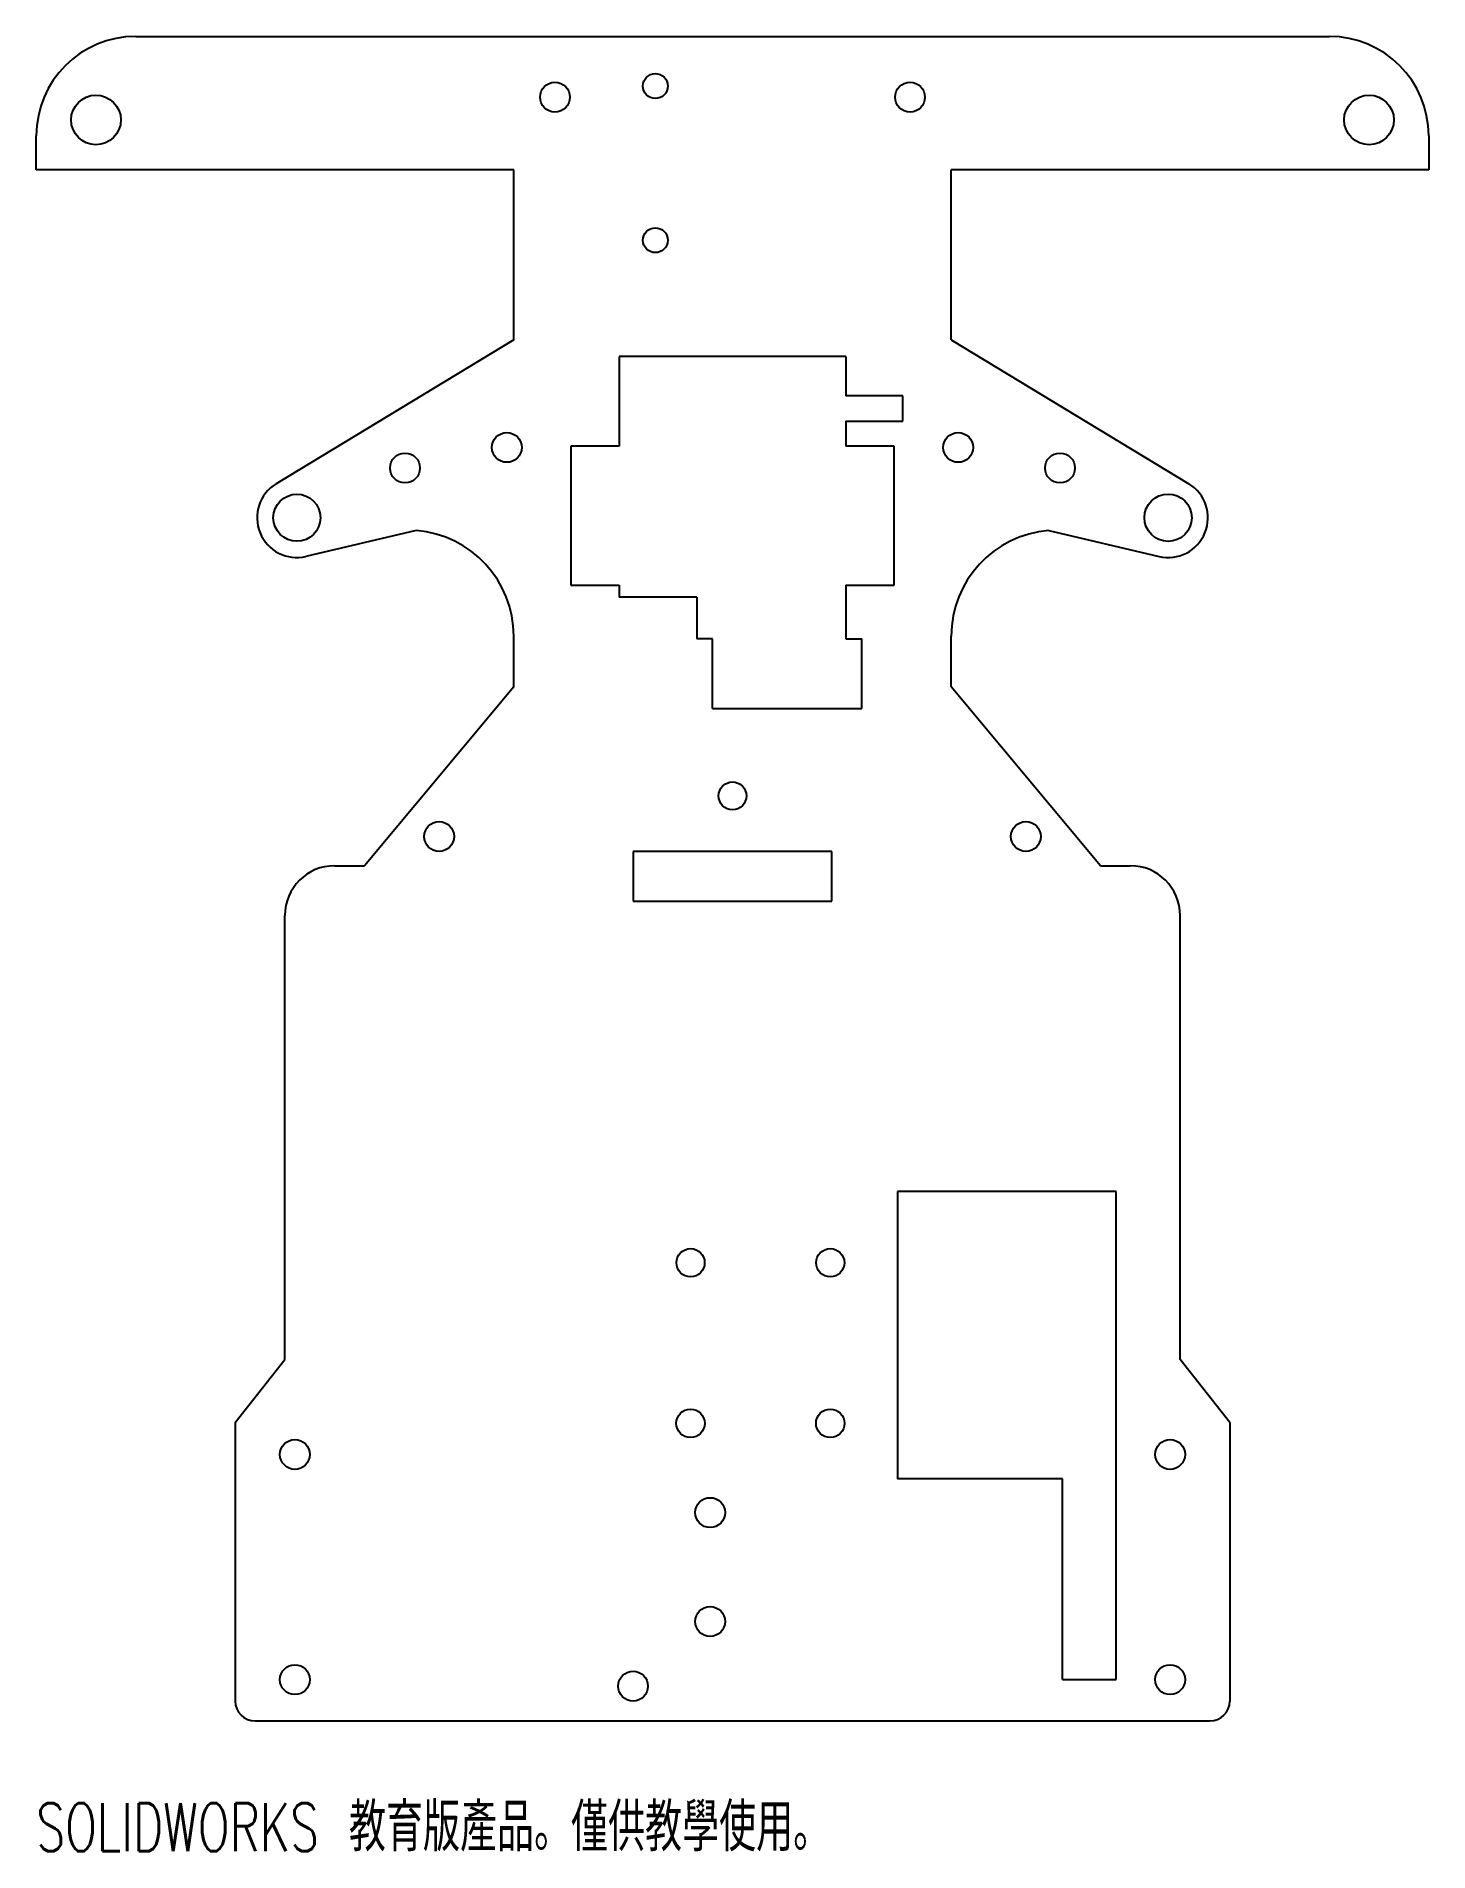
# Model space of a CAD drawing. Header units: millimetres. Extents: x -70 to 70, y -13 to 169.
import ezdxf

# ---------------------------------------------------------------- set-up
doc = ezdxf.new("R2010")
doc.units = ezdxf.units.MM
doc.styles.add('SLDTEXTSTYLE0', font='TXT', dxfattribs={"width": 0.7, "bigfont": 'bigfont'})

msp = doc.modelspace()

# ---------------------------------------------------------------- linework, layer by layer
at = {"color": 7, "linetype": 'Continuous', "lineweight": 25}
for p, q in [((-60, 169.41), (60, 169.41)), ((-70, 156), (-70, 159.41)), ((70, 159.41), (70, 156)), ((-22, 156), (-70, 156)), ((-22, 138.9), (-22, 156)), ((70, 156), (22, 156)), ((22, 138.9), (22, 156)), ((-22, 138.9), (-45.87, 124.42)), ((22, 138.9), (45.87, 124.42)), ((11.4, 137.21), (-11.4, 137.21)), ((-11.4, 137.21), (-11.4, 128.21)), ((11.4, 137.21), (11.4, 133.25)), ((17.13, 133.25), (11.4, 133.25)), ((17.13, 130.71), (17.13, 133.25)), ((11.4, 130.71), (11.4, 128.21)), ((11.4, 130.71), (17.13, 130.71)), ((-11.4, 128.21), (-16.25, 128.21)), ((-16.25, 128.21), (-16.25, 114.21)), ((16.25, 128.21), (11.4, 128.21)), ((16.25, 114.21), (16.25, 128.21)), ((-31.8, 119.71), (-42.89, 117.11)), ((31.8, 119.71), (42.89, 117.11)), ((-16.25, 114.21), (-11.4, 114.21)), ((-11.4, 114.21), (-11.4, 113.01)), ((11.4, 114.21), (11.4, 108.81)), ((11.4, 114.21), (16.25, 114.21)), ((-3.6, 113.01), (-11.4, 113.01)), ((-3.6, 113.01), (-3.6, 108.81)), ((-22, 104), (-22, 109.09)), ((-2, 108.81), (-3.6, 108.81)), ((-2, 101.81), (-2, 108.81)), ((11.4, 108.81), (13, 108.81)), ((13, 101.81), (13, 108.81)), ((22, 104), (22, 109.09)), ((-22, 104), (-37, 86)), ((37, 86), (22, 104)), ((-2, 101.81), (13, 101.81)), ((-40, 86), (-37, 86)), ((10, 87.44), (-10, 87.44)), ((-10, 87.44), (-10, 82.44)), ((10, 82.44), (10, 87.44)), ((37, 86), (40, 86)), ((-10, 82.44), (10, 82.44)), ((-45, 36.34), (-45, 81)), ((45, 36.34), (45, 81)), ((38.58, 53.23), (16.58, 53.23)), ((16.58, 53.23), (16.58, 24.33)), ((38.58, 4.15), (38.58, 53.23)), ((-50, 30), (-45, 36.34)), ((50, 30), (45, 36.34)), ((-50, 30), (-50, 2)), ((50, 30), (50, 2)), ((33.17, 24.33), (16.58, 24.33)), ((33.17, 4.15), (33.17, 24.33)), ((33.17, 4.15), (38.58, 4.15)), ((-48, 0), (48, 0))]:
    msp.add_line(p, q, dxfattribs=at)
for centre, radius in [((-17.85, 163.29), 1.5), ((-7.75, 164.41), 1.25), ((17.85, 163.29), 1.5), ((-64, 161), 2.5), ((64, 161), 2.5), ((-7.75, 148.91), 1.25), ((-22.69, 128.07), 1.5), ((22.69, 128.07), 1.5), ((-32.93, 126), 1.5), ((32.93, 126), 1.5), ((-43.8, 121), 2.37), ((43.8, 121), 2.38), ((0, 93.03), 1.4), ((-29.5, 88.94), 1.5), ((29.5, 88.94), 1.5), ((-4.22, 46.08), 1.42), ((9.83, 46.08), 1.42), ((-4.22, 29.93), 1.43), ((9.83, 29.93), 1.43), ((-44, 26.8), 1.5), ((44, 26.8), 1.5), ((-2.25, 20.95), 1.5), ((-2.25, 10), 1.5), ((-44, 4.15), 1.5), ((44, 4.15), 1.5), ((-10, 3.5), 1.5)]:
    msp.add_circle(centre, radius, dxfattribs=at)
for centre, radius, start, end in [((-60, 159.41), 10, 90, 180), ((60, 159.41), 10, 0, 90), ((-43.8, 121), 4, 121.2301, 283.2165), ((43.8, 121), 4, 256.7835, 58.7699), ((-32.66, 109.09), 10.66, 0, 85.3611), ((32.66, 109.09), 10.66, 94.6389, 180), ((-40, 81), 5, 90, 180), ((40, 81), 5, 0, 90), ((-48, 2), 2, 180, 270), ((48, 2), 2, 270, 0)]:
    msp.add_arc(centre, radius, start, end, dxfattribs=at)

# ---------------------------------------------------------------- texts
at = {"color": 7, "linetype": 'Continuous', "insert": (-70, -8.27), "char_height": 4.8336, "attachment_point": 1, "style": 'SLDTEXTSTYLE0'}
msp.add_mtext('SOLIDWORKS 教育版產品。僅供教學使用。', dxfattribs=at)

doc.saveas('drawing.dxf')
